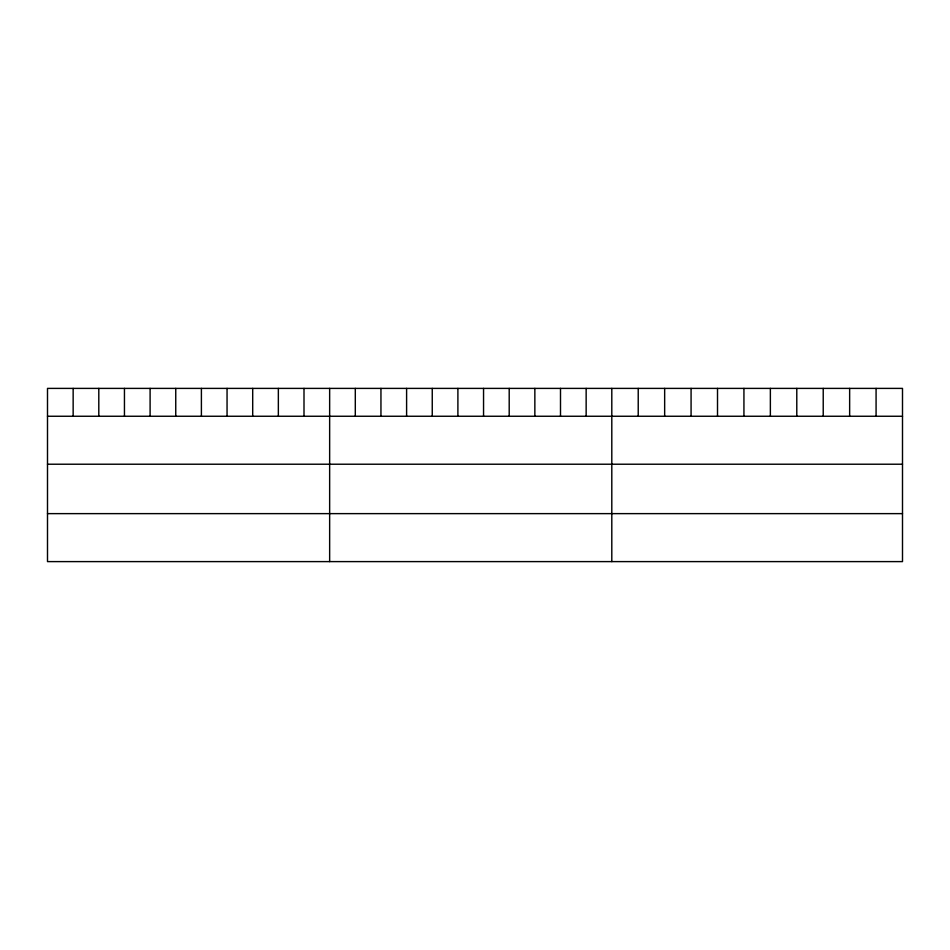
<?xml version="1.0" encoding="UTF-8"?>
<svg xmlns="http://www.w3.org/2000/svg" width="950" height="950" viewBox="0 0 950 950"><rect width="100%" height="100%" fill="white"/><g stroke="black" fill="none" stroke-linecap="round" stroke-linejoin="round"><path stroke-width="1.43" d="M902.5 416.254L902.5 561.604L47.5 561.604L47.5 388.396L902.5 388.396L902.5 416.254L47.5 416.254M47.5 464.218L902.5 464.218M47.5 513.629L902.5 513.629M876.078 388.396L876.078 416.254M849.644 388.396L849.644 416.254M823.222 388.396L823.222 416.254M796.789 388.396L796.789 416.254M770.367 388.396L770.367 416.254M743.933 388.396L743.933 416.254M717.511 388.396L717.511 416.254M691.078 388.396L691.078 416.254M664.656 388.396L664.656 416.254M638.222 388.396L638.222 416.254M611.8 388.396L611.8 561.604M586.15 388.396L586.15 416.254M560.5 388.396L560.5 416.254M534.85 388.396L534.85 416.254M509.2 388.396L509.2 416.254M483.55 388.396L483.55 416.254M457.9 388.396L457.9 416.254M432.25 388.396L432.25 416.254M406.6 388.396L406.6 416.254M380.95 388.396L380.95 416.254M355.3 388.396L355.3 416.254M329.65 388.396L329.65 561.604M304 388.396L304 416.254M278.35 388.396L278.35 416.254M252.7 388.396L252.7 416.254M227.05 388.396L227.05 416.254M201.4 388.396L201.4 416.254M175.75 388.396L175.75 416.254M150.1 388.396L150.1 416.254M124.45 388.396L124.45 416.254M98.8 388.396L98.8 416.254M73.15 388.396L73.15 416.254"/></g></svg>
